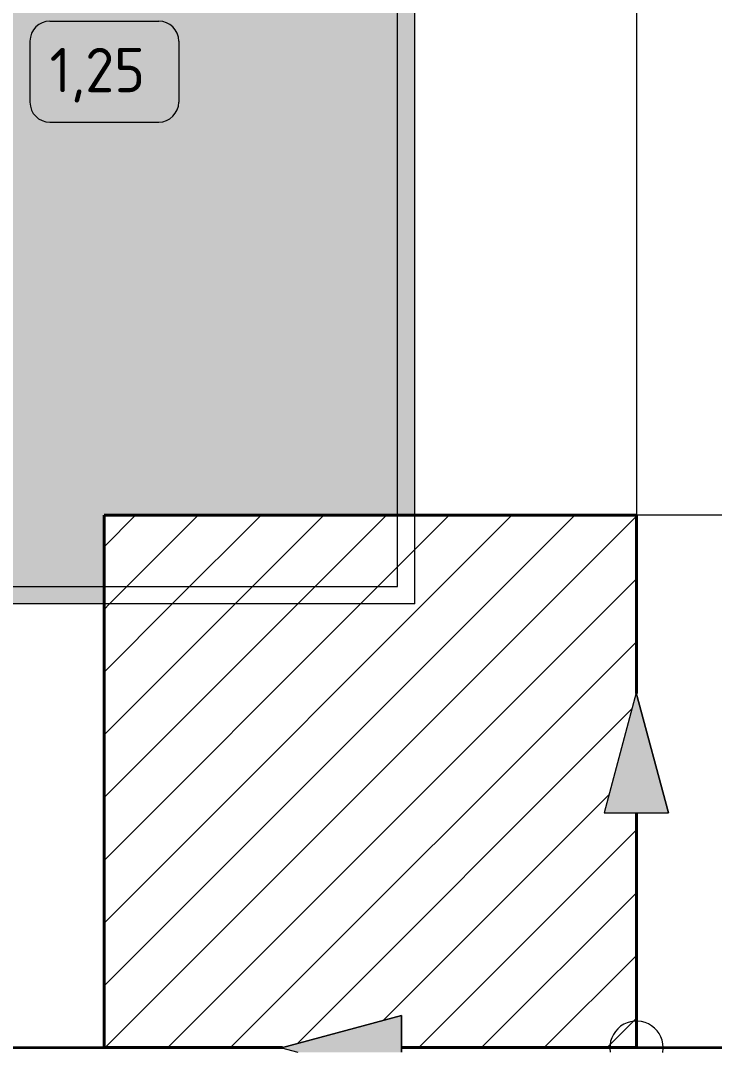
# Model space of a CAD drawing. Header units: millimetres. Extents: x 91786 to 132940, y -1987 to 10096.
# Drawn here: x 127008 to 127790, y -5 to 1157 of the extents above; entities that cross this region are included whole.
import ezdxf

# ---------------------------------------------------------------- set-up
doc = ezdxf.new("R2010")
doc.units = ezdxf.units.MM
for name, color, linetype, lineweight in [('A-DETL-1', 7, 'Continuous', 40), ('A-DETL-GENF', 7, 'Continuous', 9), ('A-WALL-PATT', 7, 'Continuous', 9), ('I-FURN-IDEN', 7, 'Continuous', 9)]:
    doc.layers.add(name, color=color, linetype=linetype, lineweight=lineweight)
for name, color, linetype, lineweight, true_color in [('A-DETL-GENF-1', 7, 'Continuous', 9, 0xe0e0e0), ('A-FLOR-FNSH-2', 7, 'Continuous', 30, 0x3c3c3c), ('I-FURN-7', 7, 'Continuous', 9, 0x949494), ('I-FURN-9', 7, 'Continuous', 9, 0xc0c0c0)]:
    doc.layers.add(name, color=color, linetype=linetype, lineweight=lineweight, true_color=true_color)
doc.layers.add('I-FURN-8', color=7, linetype='Continuous', lineweight=9, true_color=0x303030, transparency=0.7)
doc.styles.add('GOST Common_1', font='GOST_Common.ttf', dxfattribs={"height": 50})
pattern_1 = [(45, (127032.287, 0), (-35.3553, 35.3553), [])]

# ---------------------------------------------------------------- blocks, each defined once
blk = doc.blocks.new('Вешалка - 1_25-V46-Развертка 1_66-4')
at = {"layer": 'I-FURN-8'}
blk.add_hatch(color=256, dxfattribs=at).paths.add_polyline_path([(8091, 500), (8431, 500), (8431, 600), (8781.3, 600), (8781.3, 1700), (8091, 1700), (8091, 600)])
at = {"layer": 'I-FURN-7'}
for p, q in [((8761.6, 600), (8761.6, 1680)), ((8761.6, 519.9), (8761.6, 600)), ((8101, 519.9), (8431, 519.9)), ((8431, 519.9), (8761.6, 519.9))]:
    blk.add_line(p, q, dxfattribs=at)
at = {"layer": 'I-FURN-9'}
for p, q in [((8781.3, 600), (8781.3, 1700)), ((8781.3, 500), (8781.3, 600)), ((8431, 500), (8091, 500)), ((8781.3, 500), (8431, 500))]:
    blk.add_line(p, q, dxfattribs=at)
blk = doc.blocks.new('Начало раскладки_красным - Начало раскладки_красным-26110621-Развертка 1_66-4')
at = {"layer": 'A-DETL-GENF'}
for points in [[(8994.6, 264.7), (9067.1, 264.8), (9030.8, 400), (9017.6, 350.6)], [(8766.2, -5.2), (8766.2, 36.1), (8631, -0.2), (8649.4, -5.2)], [(9295.8, -5.2), (9410.9, -5.2), (9431, 0.2), (9295.7, 36.4), (9295.8, -0.1)]]:
    blk.add_hatch(color=256, dxfattribs=at).paths.add_polyline_path(points)
for p, q in [((9030.8, 400), (8994.6, 264.7)), ((9030.8, 400), (8994.6, 264.7)), ((9067.1, 264.8), (9030.8, 400)), ((9030.8, 400), (9067.1, 264.8)), ((8994.6, 264.7), (9067.1, 264.8)), ((8994.6, 264.7), (9067.1, 264.8)), ((9031, 30), (9030.8, 264.8)), ((8766.2, 36.1), (8631, -0.2)), ((8631, -0.2), (8766.2, 36.1)), ((8766.2, -5.2), (8766.2, 36.1)), ((8766.2, 36.1), (8766.2, -5.2)), ((9431, 0.2), (9295.7, 36.4)), ((9295.7, 36.4), (9295.8, -5.2)), ((9431, 0.2), (9295.7, 36.4)), ((9295.7, 36.4), (9295.8, -5.2)), ((9061, 0), (9295.8, 0.2)), ((9410.9, -5.2), (9431, 0.2)), ((9431, 0.2), (9410.9, -5.2)), ((8631, -0.2), (8649.4, -5.2)), ((8631, -0.2), (8649.4, -5.2)), ((9001, 0), (8766.2, -0.2))]:
    blk.add_line(p, q, dxfattribs=at)
for start, end in [(0.0336, 189.949), (349.7541, 0.0336)]:
    blk.add_arc((9031, 0), 30, start, end, dxfattribs=at)
blk = doc.blocks.new('Марка_Мебель - В прямоуг_Balcon_Марка-25523697-Развертка 1_66-4')
at = {"layer": 'I-FURN-IDEN'}
for p, q in [((8369.9, 1156.9), (8492.6, 1156.9)), ((8347.4, 1134.4), (8347.4, 1065.4)), ((8515.1, 1134.4), (8515.1, 1065.6)), ((8369.7, 1043.1), (8492.6, 1043.1))]:
    blk.add_line(p, q, dxfattribs=at)
for centre, radius, start, end in [((8369.9, 1134.4), 22.5, 90, 180), ((8492.6, 1134.4), 22.5, 0, 90), ((8369.7, 1065.4), 22.3, 180, 270), ((8492.6, 1065.6), 22.5, 270, 0)]:
    blk.add_arc(centre, radius, start, end, dxfattribs=at)

msp = doc.modelspace()

# ---------------------------------------------------------------- hatches: boundary and pattern name
at = {"layer": 'A-DETL-GENF-1'}
h = msp.add_hatch(dxfattribs=at)
h.set_pattern_fill('FP_31', color=256, style=0, pattern_type=2)
h.set_pattern_definition(pattern_1)
h.paths.add_polyline_path([(127101.9, 500), (127452.1, 500), (127452.1, 600), (127101.9, 600)])
h = msp.add_hatch(dxfattribs=at)
h.set_pattern_fill('FP_31', color=256, style=0, pattern_type=2)
h.set_pattern_definition(pattern_1)
h.paths.add_polyline_path([(127101.9, 0), (127302.8, 0), (127437.1, 36.1), (127437.1, 0), (127701.9, 0), (127701.9, 264.8), (127665.5, 264.7), (127701.7, 400), (127701.9, 400), (127701.9, 600), (127452.1, 600), (127452.1, 500), (127101.9, 500), (127101.9, 324)])
at = {"layer": 'A-WALL-PATT'}
h = msp.add_hatch(dxfattribs=at)
h.set_pattern_fill('FP_25', color=256, style=0, pattern_type=2)
h.set_pattern_definition([(90, (128301.9, 0), (-600, 4e-14), []), (180, (128301.9, 0), (-7e-14, -600), [])])
h.paths.add_polyline_path([(127966.7, 0), (127966.6, 36.4), (128101.9, 0.2), (128101.9, 0), (128135.5, 0), (128135.5, 100), (127846, 100), (127846, 32.9), (127848.5, 32.9), (127848.5, 10), (127855.5, 10), (127855.5, 0), (127966.6, 0)])
h.paths.add_polyline_path([(126802.3, 0), (127101.9, 0), (127101.9, 500), (126761.9, 500), (126761.9, 399.1), (126798, 264.8), (126761.9, 264.7), (126761.9, 0)])
h.paths.add_polyline_path([(127701.9, 0), (127806.3, 0), (127806.3, 10), (127813.3, 10.1), (127813.3, 32.9), (127815.8, 32.9), (127815.8, 202.9), (127816.8, 206.1), (127817.7, 207.6), (127818.4, 208.2), (127820.5, 209.3), (127822.9, 210), (127822.9, 1650), (127838.9, 1650), (127838.9, 1600), (128588.9, 1600), (128601.8, 1598.3), (128613.9, 1593.3), (128624.3, 1585.4), (128632.2, 1575), (128637.2, 1562.9), (128638.9, 1550), (128638.9, 790), (128639.9, 790), (128639.9, 1800), (126761.9, 1800), (126761.9, 1700), (127452.1, 1700), (127452.1, 600), (127701.9, 600), (127701.9, 399.1), (127738, 264.8), (127701.9, 264.7), (127701.9, 10)])
h.paths.add_polyline_path([(128420, 0), (128555.6, 0), (128555.6, 10), (128562.6, 10), (128562.6, 32.9), (128565.1, 32.9), (128565.1, 100), (128544.9, 100), (128544.9, 0.7), (128420, 0.7)])
h.paths.add_polyline_path([(128639.9, 0), (128639.9, 380), (128638.9, 380), (128638.9, 100), (128595.3, 100), (128595.3, 32.9), (128597.8, 32.9), (128597.8, 10), (128604.8, 10), (128604.8, 0), (128638.9, 0)])

# ---------------------------------------------------------------- linework, layer by layer
at = {"layer": 'A-DETL-1'}
for p, q in [((127701.9, 600), (127101.9, 600)), ((127101.9, 600), (127101.9, 0)), ((127701.9, 399.1), (127701.9, 600)), ((127701.9, 0), (127701.9, 264.8)), ((127101.9, 0), (127302.8, 0)), ((127437.1, 0), (127701.9, 0))]:
    msp.add_line(p, q, dxfattribs=at)
at = {"layer": 'A-FLOR-FNSH-2'}
for p, q in [((127302.8, 0), (126497.1, 0)), ((127966.7, 0), (127437.1, 0)), ((127302.4, -0.1), (126497.1, -0.1)), ((127966.7, -0.1), (127437.1, -0.1))]:
    msp.add_line(p, q, dxfattribs=at)

# ---------------------------------------------------------------- block references
at = {"layer": 'A-DETL-GENF'}
msp.add_blockref('Начало раскладки_красным - Начало раскладки_красным-26110621-Развертка 1_66-4', (118670.9, 0), dxfattribs=at)
at = {"layer": 'I-FURN-7'}
msp.add_blockref('Вешалка - 1_25-V46-Развертка 1_66-4', (118670.9, 0), dxfattribs=at)
at = {"layer": 'I-FURN-IDEN'}
msp.add_blockref('Марка_Мебель - В прямоуг_Balcon_Марка-25523697-Развертка 1_66-4', (118670.9, 0), dxfattribs=at)

# ---------------------------------------------------------------- texts
at = {"layer": 'I-FURN-IDEN', "insert": (127040.5, 1126.8), "char_height": 50, "width": 140.295, "attachment_point": 1, "style": 'GOST Common_1'}
msp.add_mtext('1,25', dxfattribs=at)

doc.saveas('drawing.dxf')
